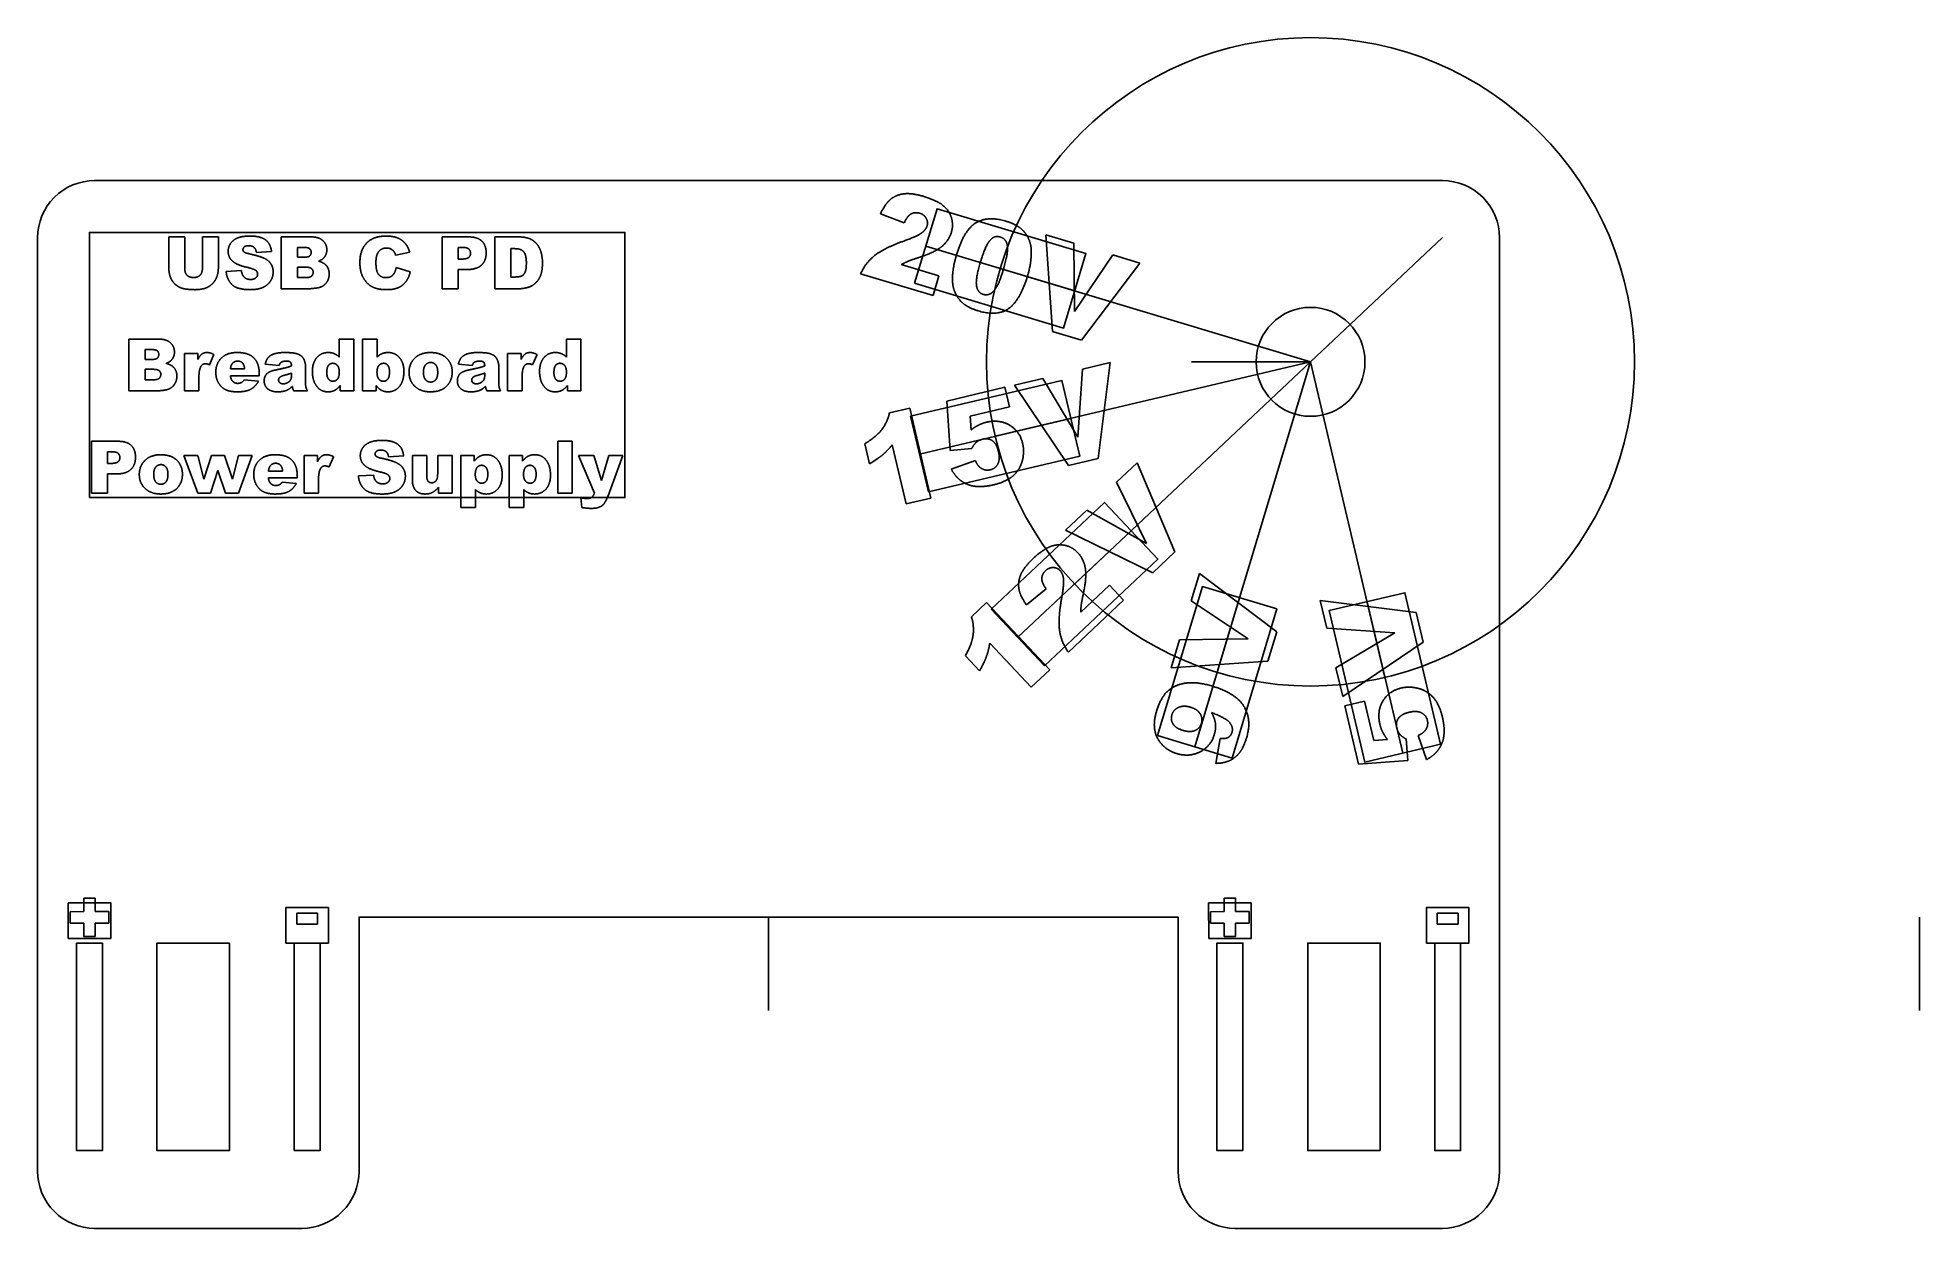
# Model space of a CAD drawing. Header units: millimetres. Extents: x -28.2 to 44.4, y -39.2 to 6.7.
import ezdxf

# ---------------------------------------------------------------- set-up
doc = ezdxf.new("R2010")
doc.units = ezdxf.units.MM
doc.layers.get('0').update_dxf_attribs({"linetype": 'CONTINUOUS'})

msp = doc.modelspace()

# ---------------------------------------------------------------- linework, layer by layer
for p, q in [((5.233, -0.434), (4.323, -0.078)), ((-23.144, -2.164), (-23.144, -0.973)), ((-23.144, -0.973), (-22.527, -0.973)), ((-22.527, -0.973), (-22.527, -2.193)), ((-21.843, -0.973), (-21.227, -0.973)), ((-21.843, -2.193), (-21.843, -0.973)), ((-21.227, -0.973), (-21.227, -2.164)), ((-18.798, -0.973), (-17.642, -0.973)), ((-18.798, -2.973), (-18.798, -0.973)), ((-17.902, -1.378), (-18.175, -1.378)), ((-18.175, -1.378), (-18.175, -1.757)), ((-12.592, -0.973), (-11.565, -0.973)), ((-12.592, -2.973), (-12.592, -0.973)), ((-11.796, -1.379), (-11.972, -1.379)), ((-11.972, -1.379), (-11.972, -1.826)), ((-10.564, -0.973), (-9.646, -0.973)), ((-10.564, -2.973), (-10.564, -0.973)), ((-9.946, -1.426), (-9.946, -2.519)), ((-9.792, -1.426), (-9.946, -1.426)), ((6.067, -1.326), (11.813, -3.054)), ((10.695, -0.89), (11.778, -1.216)), ((10.953, -4.623), (10.695, -0.89)), ((11.778, -1.216), (11.807, -3.855)), ((20.91, -5.79), (26, -1)), ((-19.176, -1.535), (-19.759, -1.569)), ((-18.175, -1.757), (-17.906, -1.757)), ((-17.861, -2.138), (-18.175, -2.138)), ((-18.175, -2.138), (-18.175, -2.543)), ((-13.841, -1.561), (-14.386, -1.682)), ((-14.363, -2.154), (-13.822, -2.318)), ((-11.972, -1.826), (-11.82, -1.826)), ((5.119, -2.04), (6.573, -2.478)), ((11.807, -3.855), (13.277, -1.667)), ((14.328, -1.983), (12.076, -4.96)), ((13.277, -1.667), (14.328, -1.983)), ((-20.925, -2.311), (-20.337, -2.274)), ((-18.175, -2.543), (-17.86, -2.543)), ((-11.633, -2.231), (-11.972, -2.231)), ((-11.972, -2.231), (-11.972, -2.973)), ((-9.946, -2.519), (-9.794, -2.519)), ((6.345, -3.237), (3.551, -2.397)), ((6.573, -2.478), (6.345, -3.237)), ((8.94, -2.19), (20.91, -5.79)), ((-17.732, -2.973), (-18.798, -2.973)), ((-11.972, -2.973), (-12.592, -2.973)), ((-9.646, -2.973), (-10.564, -2.973)), ((-24.677, -4.913), (-23.52, -4.913)), ((-24.677, -6.913), (-24.677, -4.913)), ((-16.565, -5.606), (-16.565, -4.913)), ((-16.565, -4.913), (-16.004, -4.913)), ((-16.004, -4.913), (-16.004, -6.913)), ((-15.663, -4.913), (-15.103, -4.913)), ((-15.663, -6.913), (-15.663, -4.913)), ((-15.103, -4.913), (-15.103, -5.606)), ((-7.801, -5.606), (-7.801, -4.913)), ((-7.801, -4.913), (-7.24, -4.913)), ((-7.24, -4.913), (-7.24, -6.913)), ((12.076, -4.96), (10.953, -4.623)), ((-23.781, -5.318), (-24.054, -5.318)), ((-24.054, -5.318), (-24.054, -5.697)), ((-24.054, -5.697), (-23.785, -5.697)), ((-22.537, -5.464), (-22.017, -5.464)), ((-22.537, -6.913), (-22.537, -5.464)), ((-22.017, -5.464), (-22.017, -5.701)), ((-21.396, -5.508), (-21.568, -5.903)), ((-10.07, -5.464), (-9.55, -5.464)), ((-10.07, -6.913), (-10.07, -5.464)), ((-9.55, -5.464), (-9.55, -5.701)), ((-8.929, -5.508), (-9.101, -5.903)), ((8.743, -8.657), (20.91, -5.79)), ((11.807, -14.357), (20.91, -5.79)), ((16.323, -5.79), (20.91, -5.79)), ((17.31, -17.76), (20.91, -5.79)), ((20.91, -5.79), (20.77, -5.823)), ((23.777, -17.957), (20.91, -5.79)), ((-23.74, -6.078), (-24.054, -6.078)), ((-24.054, -6.078), (-24.054, -6.483)), ((-24.054, -6.483), (-23.738, -6.483)), ((-21.979, -6.427), (-21.979, -6.913)), ((-19.648, -6.326), (-20.762, -6.326)), ((-20.76, -6.06), (-20.213, -6.06)), ((-20.227, -6.487), (-19.68, -6.538)), ((-19.648, -6.263), (-19.648, -6.326)), ((-18.887, -5.933), (-19.418, -5.877)), ((-18.406, -6.314), (-18.406, -6.225)), ((-17.863, -5.965), (-17.863, -6.605)), ((-11.433, -5.933), (-11.964, -5.877)), ((-10.951, -6.314), (-10.951, -6.225)), ((-10.408, -5.965), (-10.408, -6.605)), ((-9.512, -6.427), (-9.512, -6.913)), ((9.483, -6.685), (10.583, -6.426)), ((10.583, -6.426), (11.928, -8.697)), ((11.928, -8.697), (12.107, -6.067)), ((12.107, -6.067), (13.175, -5.815)), ((13.175, -5.815), (12.713, -9.52)), ((-23.61, -6.913), (-24.677, -6.913)), ((-21.979, -6.913), (-22.537, -6.913)), ((-17.793, -6.913), (-18.314, -6.913)), ((-16.524, -6.913), (-16.524, -6.699)), ((-16.004, -6.913), (-16.524, -6.913)), ((-15.144, -6.913), (-15.663, -6.913)), ((-15.144, -6.699), (-15.144, -6.913)), ((-10.339, -6.913), (-10.86, -6.913)), ((-9.512, -6.913), (-10.07, -6.913)), ((-7.76, -6.913), (-7.76, -6.699)), ((-7.24, -6.913), (-7.76, -6.913)), ((6.873, -7.3), (9.12, -6.77)), ((9.12, -6.77), (9.298, -7.526)), ((11.572, -9.789), (9.483, -6.685)), ((4.664, -7.759), (5.447, -7.575)), ((5.447, -7.575), (6.263, -11.04)), ((5.823, -9.345), (11.663, -7.969)), ((7.005, -9.202), (6.873, -7.3)), ((9.298, -7.526), (7.776, -7.884)), ((7.776, -7.884), (7.815, -8.415)), ((-26.121, -8.853), (-25.094, -8.853)), ((-26.121, -10.853), (-26.121, -8.853)), ((-25.324, -9.259), (-25.5, -9.259)), ((-25.5, -9.259), (-25.5, -9.705)), ((-22.559, -9.404), (-22.022, -9.404)), ((-22.022, -10.853), (-22.559, -9.404)), ((-22.022, -9.404), (-21.79, -10.316)), ((-21.79, -10.316), (-21.496, -9.404)), ((-21.496, -9.404), (-20.994, -9.404)), ((-20.994, -9.404), (-20.688, -10.318)), ((-20.688, -10.318), (-20.454, -9.404)), ((-20.454, -9.404), (-19.921, -9.404)), ((-19.921, -9.404), (-20.454, -10.853)), ((-17.922, -9.404), (-17.402, -9.404)), ((-17.922, -10.853), (-17.922, -9.404)), ((-17.402, -9.404), (-17.402, -9.641)), ((-14.077, -9.415), (-14.66, -9.449)), ((-13.743, -10.326), (-13.743, -9.404)), ((-13.743, -9.404), (-13.185, -9.404)), ((-13.185, -9.404), (-13.185, -10.201)), ((-12.766, -10.101), (-12.766, -9.404)), ((-12.766, -9.404), (-12.211, -9.404)), ((-12.211, -9.404), (-12.211, -10.853)), ((-11.871, -11.404), (-11.871, -9.404)), ((-11.871, -9.404), (-11.352, -9.404)), ((-11.352, -9.404), (-11.352, -9.618)), ((-10.008, -11.404), (-10.008, -9.404)), ((-10.008, -9.404), (-9.488, -9.404)), ((-9.488, -9.404), (-9.488, -9.618)), ((-8.128, -8.853), (-7.571, -8.853)), ((-8.128, -10.853), (-8.128, -8.853)), ((-7.571, -8.853), (-7.571, -10.853)), ((-7.328, -9.404), (-6.743, -9.404)), ((-6.72, -10.853), (-7.328, -9.404)), ((-6.743, -9.404), (-6.444, -10.368)), ((-6.444, -10.368), (-6.166, -9.404)), ((-5.619, -9.404), (-6.194, -10.952)), ((-6.166, -9.404), (-5.619, -9.404)), ((3.893, -9.724), (3.71, -8.948)), ((5.306, -11.265), (4.771, -8.995)), ((7.839, -9.128), (7.005, -9.202)), ((-25.5, -9.705), (-25.349, -9.705)), ((-25.162, -10.111), (-25.5, -10.111)), ((-25.5, -10.111), (-25.5, -10.853)), ((-21.242, -9.981), (-21.525, -10.853)), ((-20.948, -10.853), (-21.242, -9.981)), ((-19.294, -10), (-18.747, -10)), ((-16.781, -9.448), (-16.953, -9.843)), ((-15.826, -10.191), (-15.238, -10.154)), ((7.045, -9.923), (7.978, -9.593)), ((12.713, -9.52), (11.572, -9.789)), ((13.425, -10.431), (14.224, -9.679)), ((14.224, -9.679), (15.676, -13.118)), ((-25.5, -10.853), (-26.121, -10.853)), ((-21.525, -10.853), (-22.022, -10.853)), ((-20.454, -10.853), (-20.948, -10.853)), ((-18.182, -10.266), (-19.296, -10.266)), ((-18.761, -10.427), (-18.214, -10.478)), ((-18.182, -10.203), (-18.182, -10.266)), ((-17.364, -10.853), (-17.922, -10.853)), ((-17.364, -10.367), (-17.364, -10.853)), ((-12.73, -10.853), (-12.73, -10.618)), ((-12.211, -10.853), (-12.73, -10.853)), ((-11.311, -10.712), (-11.311, -11.404)), ((-9.447, -10.712), (-9.447, -11.404)), ((-7.571, -10.853), (-8.128, -10.853)), ((14.584, -12.798), (13.425, -10.431)), ((-11.311, -11.404), (-11.871, -11.404)), ((-9.447, -11.404), (-10.008, -11.404)), ((-7.206, -11.408), (-7.249, -11.021)), ((6.263, -11.04), (5.306, -11.265)), ((11.461, -12.279), (12.285, -11.504)), ((12.285, -11.504), (14.584, -12.798)), ((9.622, -16.412), (13.992, -12.301)), ((14.823, -13.922), (11.461, -12.279)), ((15.676, -13.118), (14.823, -13.922)), ((12.044, -15.448), (13.15, -14.407)), ((13.15, -14.407), (13.693, -14.985)), ((16.311, -15.004), (16.628, -13.953)), ((16.628, -13.953), (19.605, -16.205)), ((7.825, -15.619), (8.411, -15.067)), ((8.411, -15.067), (10.85, -17.66)), ((10.71, -14.546), (9.947, -15.156)), ((13.693, -14.985), (11.568, -16.984)), ((18.499, -16.474), (16.311, -15.004)), ((16.446, -20.633), (18.174, -14.887)), ((21.533, -16.064), (21.282, -14.996)), ((21.282, -14.996), (24.986, -15.458)), ((24.465, -20.877), (23.089, -15.037)), ((24.986, -15.458), (25.255, -16.599)), ((10.134, -18.334), (8.536, -16.635)), ((15.535, -17.586), (15.861, -16.503)), ((15.861, -16.503), (18.499, -16.474)), ((19.605, -16.205), (19.267, -17.328)), ((24.163, -16.243), (21.533, -16.064)), ((21.892, -17.588), (24.163, -16.243)), ((25.255, -16.599), (22.152, -18.688)), ((8.14, -17.706), (7.593, -17.125)), ((19.267, -17.328), (15.535, -17.586)), ((10.85, -17.66), (10.134, -18.334)), ((22.152, -18.688), (21.892, -17.588)), ((22.237, -19.051), (22.992, -18.873)), ((22.992, -18.873), (23.351, -20.395)), ((22.767, -21.298), (22.237, -19.051)), ((17.261, -21.271), (17.423, -20.31)), ((25.39, -21.126), (25.06, -20.193)), ((23.351, -20.395), (23.881, -20.356)), ((24.595, -20.332), (24.669, -21.166)), ((24.669, -21.166), (22.767, -21.298)), ((-26.424, -26.464), (-25.983, -26.463)), ((-26.423, -26.989), (-26.424, -26.464)), ((-25.983, -26.463), (-25.982, -26.988)), ((17.576, -26.464), (18.017, -26.463)), ((17.577, -26.989), (17.576, -26.464)), ((18.017, -26.463), (18.018, -26.988)), ((-26.945, -26.99), (-26.423, -26.989)), ((-26.944, -27.431), (-26.945, -26.99)), ((-26.421, -27.43), (-26.944, -27.431)), ((-26.42, -27.952), (-26.421, -27.43)), ((-25.982, -26.988), (-25.457, -26.986)), ((-25.456, -27.427), (-25.981, -27.428)), ((-25.981, -27.428), (-25.979, -27.951)), ((-25.457, -26.986), (-25.456, -27.427)), ((-18.205, -27.045), (-17.397, -27.044)), ((-18.204, -27.475), (-18.205, -27.045)), ((-17.396, -27.473), (-18.204, -27.475)), ((-17.397, -27.044), (-17.396, -27.473)), ((0, -27.2), (0, -30.806)), ((17.055, -26.99), (17.577, -26.989)), ((17.056, -27.431), (17.055, -26.99)), ((17.579, -27.43), (17.056, -27.431)), ((17.58, -27.952), (17.579, -27.43)), ((18.018, -26.988), (18.543, -26.986)), ((18.544, -27.427), (18.019, -27.428)), ((18.019, -27.428), (18.021, -27.951)), ((18.543, -26.986), (18.544, -27.427)), ((25.795, -27.045), (26.603, -27.044)), ((25.796, -27.475), (25.795, -27.045)), ((26.604, -27.473), (25.796, -27.475)), ((26.603, -27.044), (26.604, -27.473)), ((44.4, -27.2), (44.4, -30.806)), ((-25.979, -27.951), (-26.42, -27.952)), ((18.021, -27.951), (17.58, -27.952))]:
    msp.add_line(p, q)
msp.add_lwpolyline([(28.2, -1, 0.414214), (26, 1.2), (-26, 1.2, 0.414214), (-28.2, -1), (-28.2, -37, 0.414214), (-26, -39.2), (-18, -39.2, 0.414214), (-15.8, -37), (-15.8, -27.2), (15.8, -27.2), (15.8, -37, 0.414214), (18, -39.2), (26, -39.2, 0.414214), (28.2, -37)], format="xyb", close=True)
for points in [[(5.635, -2.762), (11.381, -4.49), (12.245, -1.617), (6.499, 0.111)], [(-26.2, -11.026), (-5.54, -11.026), (-5.54, -0.8), (-26.2, -0.8)], [(6.167, -10.805), (12.007, -9.429), (11.319, -6.509), (5.479, -7.885)], [(10.65, -17.505), (15.02, -13.393), (12.964, -11.208), (8.594, -15.32)], [(17.882, -21.065), (19.61, -15.319), (16.737, -14.455), (15.009, -20.201)], [(25.925, -20.533), (24.549, -14.693), (21.629, -15.381), (23.005, -21.221)], [(-27.018, -28.023), (-25.379, -28.019), (-25.382, -26.646), (-27.021, -26.651)], [(-18.619, -28.203), (-16.979, -28.201), (-16.981, -26.83), (-18.621, -26.832)], [(16.982, -28.023), (18.621, -28.019), (18.618, -26.646), (16.979, -26.651)], [(25.381, -28.203), (27.021, -28.201), (27.019, -26.83), (25.379, -26.832)], [(-25.7, -28.2), (-26.7, -28.2), (-26.7, -36.2), (-25.7, -36.2)], [(-20.8, -28.2), (-20.8, -36.2), (-23.6, -36.2), (-23.6, -28.2)], [(-18.3, -36.2), (-18.3, -28.2), (-17.3, -28.2), (-17.3, -36.2)], [(18.3, -36.2), (18.3, -28.2), (17.3, -28.2), (17.3, -36.2)], [(23.6, -36.2), (20.8, -36.2), (20.8, -28.2), (23.6, -28.2)], [(25.7, -28.2), (26.7, -28.2), (26.7, -36.2), (25.7, -36.2)]]:
    msp.add_lwpolyline(points, close=True)
for radius in [12.5, 2.1, 2.1]:
    msp.add_circle((20.91, -5.79), radius)
msp.add_arc((26, -1), 2.2, -0.00002, 90.00004)
for points in [[(4.323, -0.078), (4.496, 0.298), (4.709, 0.475)], [(4.709, 0.475), (4.922, 0.652), (5.223, 0.689)], [(5.223, 0.689), (5.525, 0.727), (5.996, 0.585)], [(5.996, 0.585), (6.488, 0.437), (6.727, 0.243)], [(6.727, 0.243), (6.967, 0.049), (7.053, -0.23)], [(5.504, -0.084), (5.357, -0.162), (5.233, -0.434)], [(5.829, -0.06), (5.651, -0.007), (5.504, -0.084)], [(6.081, -0.254), (6.001, -0.112), (5.829, -0.06)], [(5.911, -0.815), (6.073, -0.692), (6.116, -0.55)], [(6.116, -0.55), (6.162, -0.397), (6.081, -0.254)], [(7.053, -0.23), (7.14, -0.509), (7.054, -0.797)], [(7.251, -1.667), (7.538, -0.711), (7.997, -0.433)], [(7.997, -0.433), (8.456, -0.155), (9.16, -0.366)], [(9.16, -0.366), (9.499, -0.468), (9.691, -0.617)], [(9.691, -0.617), (9.883, -0.766), (9.98, -0.941)], [(-20.85, -1.524), (-20.85, -1.37), (-20.761, -1.233)], [(-20.761, -1.233), (-20.672, -1.096), (-20.492, -1.017)], [(-20.492, -1.017), (-20.313, -0.939), (-20, -0.939)], [(-20.224, -1.357), (-20.279, -1.403), (-20.279, -1.468)], [(-20.062, -1.311), (-20.17, -1.311), (-20.224, -1.357)], [(-19.856, -1.373), (-19.931, -1.311), (-20.062, -1.311)], [(-20, -0.939), (-19.617, -0.939), (-19.416, -1.081)], [(-19.759, -1.569), (-19.782, -1.434), (-19.856, -1.373)], [(-19.416, -1.081), (-19.215, -1.224), (-19.176, -1.535)], [(-17.705, -1.427), (-17.762, -1.378), (-17.902, -1.378)], [(-17.648, -1.564), (-17.648, -1.476), (-17.705, -1.427)], [(-17.642, -0.973), (-17.352, -0.973), (-17.198, -1.116)], [(-17.198, -1.116), (-17.043, -1.259), (-17.043, -1.471)], [(-15.767, -1.968), (-15.767, -1.472), (-15.503, -1.205)], [(-15.503, -1.205), (-15.239, -0.939), (-14.756, -0.939)], [(-14.741, -1.401), (-14.951, -1.401), (-15.063, -1.57)], [(-14.756, -0.939), (-14.378, -0.939), (-14.162, -1.092)], [(-14.573, -1.439), (-14.648, -1.401), (-14.741, -1.401)], [(-14.446, -1.549), (-14.498, -1.478), (-14.573, -1.439)], [(-14.162, -1.092), (-13.946, -1.244), (-13.841, -1.561)], [(-11.56, -1.445), (-11.622, -1.379), (-11.796, -1.379)], [(-11.565, -0.973), (-11.23, -0.973), (-11.062, -1.132)], [(-11.497, -1.605), (-11.497, -1.51), (-11.56, -1.445)], [(-11.062, -1.132), (-10.895, -1.292), (-10.895, -1.587)], [(-9.448, -1.543), (-9.552, -1.426), (-9.792, -1.426)], [(-9.646, -0.973), (-9.374, -0.973), (-9.207, -1.047)], [(-9.207, -1.047), (-9.04, -1.12), (-8.931, -1.258)], [(-8.931, -1.258), (-8.822, -1.396), (-8.773, -1.579)], [(4.077, -1.706), (4.43, -1.414), (5.249, -1.12)], [(5.249, -1.12), (5.75, -0.939), (5.911, -0.815)], [(6.698, -1.329), (6.435, -1.554), (5.861, -1.745)], [(7.054, -0.797), (6.961, -1.104), (6.698, -1.329)], [(8.538, -1.11), (8.364, -1.314), (8.174, -1.947)], [(8.942, -0.976), (8.711, -0.907), (8.538, -1.11)], [(9.212, -1.308), (9.168, -1.044), (8.942, -0.976)], [(9.056, -2.24), (9.256, -1.572), (9.212, -1.308)], [(9.98, -0.941), (10.077, -1.116), (10.111, -1.287)], [(10.111, -1.287), (10.146, -1.458), (10.135, -1.669)], [(-23.086, -2.503), (-23.144, -2.312), (-23.144, -2.164)], [(-21.227, -2.164), (-21.227, -2.342), (-21.282, -2.499)], [(-20.676, -1.91), (-20.85, -1.759), (-20.85, -1.524)], [(-20.096, -2.153), (-20.502, -2.062), (-20.676, -1.91)], [(-20.279, -1.468), (-20.279, -1.516), (-20.234, -1.554)], [(-20.234, -1.554), (-20.19, -1.594), (-20.026, -1.628)], [(-19.779, -2.269), (-19.848, -2.208), (-20.096, -2.153)], [(-20.026, -1.628), (-19.621, -1.715), (-19.446, -1.804)], [(-19.446, -1.804), (-19.27, -1.894), (-19.191, -2.026)], [(-19.191, -2.026), (-19.111, -2.158), (-19.111, -2.322)], [(-17.906, -1.757), (-17.762, -1.757), (-17.705, -1.708)], [(-17.634, -2.192), (-17.699, -2.138), (-17.861, -2.138)], [(-17.705, -1.708), (-17.648, -1.658), (-17.648, -1.564)], [(-17.153, -1.775), (-17.227, -1.86), (-17.369, -1.909)], [(-17.369, -1.909), (-17.153, -1.961), (-17.052, -2.087)], [(-17.043, -1.471), (-17.043, -1.648), (-17.153, -1.775)], [(-17.052, -2.087), (-16.95, -2.213), (-16.95, -2.404)], [(-15.617, -2.579), (-15.767, -2.34), (-15.767, -1.968)], [(-15.063, -1.57), (-15.148, -1.696), (-15.148, -1.964)], [(-15.148, -1.964), (-15.148, -2.296), (-15.047, -2.42)], [(-14.495, -2.444), (-14.404, -2.344), (-14.363, -2.154)], [(-14.386, -1.682), (-14.415, -1.591), (-14.446, -1.549)], [(-11.82, -1.826), (-11.642, -1.826), (-11.569, -1.763)], [(-11.077, -2.06), (-11.26, -2.231), (-11.633, -2.231)], [(-11.569, -1.763), (-11.497, -1.701), (-11.497, -1.605)], [(-10.895, -1.587), (-10.895, -1.89), (-11.077, -2.06)], [(-9.344, -1.978), (-9.344, -1.66), (-9.448, -1.543)], [(-9.391, -2.326), (-9.344, -2.218), (-9.344, -1.978)], [(-8.723, -1.966), (-8.723, -2.287), (-8.796, -2.463)], [(-8.773, -1.579), (-8.723, -1.761), (-8.723, -1.966)], [(3.551, -2.397), (3.723, -1.997), (4.077, -1.706)], [(5.403, -1.904), (5.285, -1.953), (5.119, -2.04)], [(5.861, -1.745), (5.521, -1.855), (5.403, -1.904)], [(7.105, -2.397), (7.134, -2.056), (7.251, -1.667)], [(8.174, -1.947), (7.981, -2.587), (8.024, -2.856)], [(10.135, -1.669), (10.116, -2.072), (9.993, -2.479)], [(-22.955, -2.733), (-23.051, -2.621), (-23.086, -2.503)], [(-22.743, -2.905), (-22.858, -2.845), (-22.955, -2.733)], [(-22.527, -2.193), (-22.527, -2.356), (-22.436, -2.448)], [(-22.436, -2.448), (-22.346, -2.54), (-22.185, -2.54)], [(-22.185, -2.54), (-22.025, -2.54), (-21.934, -2.45)], [(-21.934, -2.45), (-21.843, -2.359), (-21.843, -2.193)], [(-21.455, -2.775), (-21.573, -2.892), (-21.703, -2.94)], [(-21.282, -2.499), (-21.337, -2.657), (-21.455, -2.775)], [(-20.703, -2.811), (-20.899, -2.614), (-20.925, -2.311)], [(-19.996, -3.007), (-20.507, -3.007), (-20.703, -2.811)], [(-20.337, -2.274), (-20.318, -2.418), (-20.26, -2.493)], [(-20.26, -2.493), (-20.164, -2.614), (-19.987, -2.614)], [(-19.987, -2.614), (-19.854, -2.614), (-19.783, -2.552)], [(-19.783, -2.552), (-19.711, -2.49), (-19.711, -2.408)], [(-19.711, -2.408), (-19.711, -2.33), (-19.779, -2.269)], [(-19.217, -2.677), (-19.324, -2.839), (-19.515, -2.923)], [(-19.111, -2.322), (-19.111, -2.514), (-19.217, -2.677)], [(-17.86, -2.543), (-17.7, -2.543), (-17.635, -2.487)], [(-17.635, -2.487), (-17.569, -2.43), (-17.569, -2.334)], [(-17.569, -2.334), (-17.569, -2.246), (-17.634, -2.192)], [(-17.22, -2.88), (-17.298, -2.925), (-17.455, -2.946)], [(-17.022, -2.684), (-17.095, -2.808), (-17.22, -2.88)], [(-16.95, -2.404), (-16.95, -2.559), (-17.022, -2.684)], [(-15.26, -2.912), (-15.467, -2.817), (-15.617, -2.579)], [(-15.047, -2.42), (-14.946, -2.543), (-14.763, -2.543)], [(-14.763, -2.543), (-14.586, -2.543), (-14.495, -2.444)], [(-13.994, -2.699), (-14.111, -2.851), (-14.285, -2.929)], [(-13.822, -2.318), (-13.876, -2.546), (-13.994, -2.699)], [(-9.794, -2.519), (-9.601, -2.519), (-9.519, -2.476)], [(-9.519, -2.476), (-9.437, -2.433), (-9.391, -2.326)], [(-8.999, -2.759), (-9.129, -2.879), (-9.277, -2.918)], [(-8.796, -2.463), (-8.869, -2.64), (-8.999, -2.759)], [(7.141, -2.96), (7.076, -2.739), (7.105, -2.397)], [(8.024, -2.856), (8.067, -3.124), (8.282, -3.189)], [(8.557, -3.163), (8.691, -3.095), (8.805, -2.895)], [(8.805, -2.895), (8.919, -2.695), (9.056, -2.24)], [(9.993, -2.479), (9.719, -3.391), (9.283, -3.722)], [(-22.454, -2.987), (-22.627, -2.966), (-22.743, -2.905)], [(-22.135, -3.007), (-22.281, -3.007), (-22.454, -2.987)], [(-21.703, -2.94), (-21.883, -3.007), (-22.135, -3.007)], [(-19.515, -2.923), (-19.706, -3.007), (-19.996, -3.007)], [(-17.455, -2.946), (-17.663, -2.973), (-17.732, -2.973)], [(-14.728, -3.007), (-15.054, -3.007), (-15.26, -2.912)], [(-14.285, -2.929), (-14.459, -3.007), (-14.728, -3.007)], [(-9.277, -2.918), (-9.481, -2.973), (-9.646, -2.973)], [(7.45, -3.484), (7.23, -3.271), (7.141, -2.96)], [(8.093, -3.825), (7.67, -3.698), (7.45, -3.484)], [(8.282, -3.189), (8.423, -3.231), (8.557, -3.163)], [(9.283, -3.722), (8.847, -4.052), (8.093, -3.825)], [(-23.52, -4.913), (-23.231, -4.913), (-23.076, -5.056)], [(-23.076, -5.056), (-22.921, -5.199), (-22.921, -5.411)], [(-23.785, -5.697), (-23.64, -5.697), (-23.584, -5.647)], [(-23.584, -5.367), (-23.64, -5.318), (-23.781, -5.318)], [(-23.527, -5.504), (-23.527, -5.416), (-23.584, -5.367)], [(-23.584, -5.647), (-23.527, -5.598), (-23.527, -5.504)], [(-23.032, -5.715), (-23.105, -5.8), (-23.247, -5.849)], [(-22.921, -5.411), (-22.921, -5.588), (-23.032, -5.715)], [(-22.017, -5.701), (-21.942, -5.547), (-21.862, -5.489)], [(-21.862, -5.489), (-21.782, -5.431), (-21.665, -5.431)], [(-21.665, -5.431), (-21.542, -5.431), (-21.396, -5.508)], [(-21.326, -6.191), (-21.326, -5.851), (-21.109, -5.641)], [(-21.109, -5.641), (-20.891, -5.431), (-20.508, -5.431)], [(-20.485, -5.76), (-20.617, -5.76), (-20.696, -5.865)], [(-20.508, -5.431), (-20.197, -5.431), (-20.017, -5.525)], [(-20.3, -5.83), (-20.37, -5.76), (-20.485, -5.76)], [(-20.017, -5.525), (-19.837, -5.62), (-19.743, -5.798)], [(-19.743, -5.798), (-19.648, -5.977), (-19.648, -6.263)], [(-19.418, -5.877), (-19.388, -5.738), (-19.331, -5.658)], [(-19.331, -5.658), (-19.275, -5.579), (-19.168, -5.52)], [(-19.168, -5.52), (-19.092, -5.478), (-18.958, -5.454)], [(-18.958, -5.454), (-18.824, -5.431), (-18.669, -5.431)], [(-18.801, -5.805), (-18.854, -5.839), (-18.887, -5.933)], [(-18.597, -5.761), (-18.733, -5.761), (-18.801, -5.805)], [(-18.669, -5.431), (-18.419, -5.431), (-18.268, -5.459)], [(-18.448, -5.802), (-18.49, -5.761), (-18.597, -5.761)], [(-18.406, -5.946), (-18.406, -5.843), (-18.448, -5.802)], [(-18.268, -5.459), (-18.116, -5.487), (-18.015, -5.576)], [(-18.015, -5.576), (-17.944, -5.637), (-17.904, -5.75)], [(-17.904, -5.75), (-17.863, -5.862), (-17.863, -5.965)], [(-17.599, -6.173), (-17.599, -5.813), (-17.427, -5.622)], [(-17.427, -5.622), (-17.254, -5.431), (-16.988, -5.431)], [(-16.988, -5.431), (-16.858, -5.431), (-16.753, -5.475)], [(-16.753, -5.475), (-16.647, -5.519), (-16.565, -5.606)], [(-15.103, -5.606), (-15.019, -5.519), (-14.914, -5.475)], [(-14.914, -5.475), (-14.808, -5.431), (-14.68, -5.431)], [(-14.68, -5.431), (-14.415, -5.431), (-14.242, -5.622)], [(-14.242, -5.622), (-14.069, -5.812), (-14.069, -6.168)], [(-13.871, -6.193), (-13.871, -5.861), (-13.647, -5.646)], [(-13.647, -5.646), (-13.423, -5.431), (-13.043, -5.431)], [(-13.043, -5.431), (-12.607, -5.431), (-12.385, -5.684)], [(-12.385, -5.684), (-12.206, -5.887), (-12.206, -6.184)], [(-11.964, -5.877), (-11.934, -5.738), (-11.877, -5.658)], [(-11.877, -5.658), (-11.82, -5.579), (-11.714, -5.52)], [(-11.714, -5.52), (-11.637, -5.478), (-11.504, -5.454)], [(-11.504, -5.454), (-11.37, -5.431), (-11.215, -5.431)], [(-11.347, -5.805), (-11.4, -5.839), (-11.433, -5.933)], [(-11.142, -5.761), (-11.279, -5.761), (-11.347, -5.805)], [(-11.215, -5.431), (-10.965, -5.431), (-10.813, -5.459)], [(-10.994, -5.802), (-11.036, -5.761), (-11.142, -5.761)], [(-10.951, -5.946), (-10.951, -5.843), (-10.994, -5.802)], [(-10.813, -5.459), (-10.662, -5.487), (-10.561, -5.576)], [(-10.561, -5.576), (-10.49, -5.637), (-10.449, -5.75)], [(-10.449, -5.75), (-10.408, -5.862), (-10.408, -5.965)], [(-9.55, -5.701), (-9.475, -5.547), (-9.395, -5.489)], [(-9.395, -5.489), (-9.316, -5.431), (-9.198, -5.431)], [(-9.198, -5.431), (-9.075, -5.431), (-8.929, -5.508)], [(-8.835, -6.173), (-8.835, -5.813), (-8.663, -5.622)], [(-8.663, -5.622), (-8.49, -5.431), (-8.224, -5.431)], [(-8.224, -5.431), (-8.095, -5.431), (-7.989, -5.475)], [(-7.989, -5.475), (-7.883, -5.519), (-7.801, -5.606)], [(-23.513, -6.132), (-23.577, -6.078), (-23.74, -6.078)], [(-23.738, -6.483), (-23.579, -6.483), (-23.513, -6.426)], [(-23.448, -6.274), (-23.448, -6.186), (-23.513, -6.132)], [(-23.513, -6.426), (-23.448, -6.37), (-23.448, -6.274)], [(-23.247, -5.849), (-23.032, -5.901), (-22.93, -6.027)], [(-22.93, -6.027), (-22.828, -6.153), (-22.828, -6.344)], [(-22.828, -6.344), (-22.828, -6.499), (-22.901, -6.624)], [(-21.893, -5.952), (-21.979, -6.079), (-21.979, -6.427)], [(-21.723, -5.862), (-21.833, -5.862), (-21.893, -5.952)], [(-21.568, -5.903), (-21.666, -5.862), (-21.723, -5.862)], [(-21.218, -6.607), (-21.326, -6.43), (-21.326, -6.191)], [(-20.762, -6.326), (-20.747, -6.46), (-20.689, -6.525)], [(-20.696, -5.865), (-20.747, -5.931), (-20.76, -6.06)], [(-20.689, -6.525), (-20.609, -6.62), (-20.479, -6.62)], [(-20.324, -6.579), (-20.279, -6.553), (-20.227, -6.487)], [(-20.213, -6.06), (-20.23, -5.899), (-20.3, -5.83)], [(-19.461, -6.529), (-19.461, -6.364), (-19.365, -6.258)], [(-19.327, -6.826), (-19.461, -6.705), (-19.461, -6.529)], [(-19.365, -6.258), (-19.268, -6.152), (-19.007, -6.1)], [(-19.007, -6.1), (-18.695, -6.037), (-18.602, -6.012)], [(-18.858, -6.386), (-18.905, -6.431), (-18.905, -6.489)], [(-18.905, -6.489), (-18.905, -6.554), (-18.859, -6.596)], [(-18.644, -6.298), (-18.813, -6.343), (-18.858, -6.386)], [(-18.406, -6.225), (-18.52, -6.266), (-18.644, -6.298)], [(-18.602, -6.012), (-18.509, -5.987), (-18.406, -5.946)], [(-18.552, -6.592), (-18.472, -6.547), (-18.439, -6.482)], [(-18.439, -6.482), (-18.406, -6.418), (-18.406, -6.314)], [(-17.443, -6.72), (-17.599, -6.495), (-17.599, -6.173)], [(-16.979, -5.926), (-17.044, -6.007), (-17.044, -6.197)], [(-17.044, -6.197), (-17.044, -6.374), (-16.976, -6.456)], [(-16.816, -5.846), (-16.913, -5.846), (-16.979, -5.926)], [(-16.976, -6.456), (-16.909, -6.539), (-16.809, -6.539)], [(-16.633, -5.93), (-16.706, -5.846), (-16.816, -5.846)], [(-16.809, -6.539), (-16.703, -6.539), (-16.632, -6.456)], [(-16.561, -6.184), (-16.561, -6.014), (-16.633, -5.93)], [(-16.632, -6.456), (-16.561, -6.373), (-16.561, -6.184)], [(-15.035, -5.93), (-15.107, -6.014), (-15.107, -6.184)], [(-15.107, -6.184), (-15.107, -6.371), (-15.037, -6.455)], [(-15.037, -6.455), (-14.966, -6.539), (-14.858, -6.539)], [(-14.85, -5.846), (-14.964, -5.846), (-15.035, -5.93)], [(-14.858, -6.539), (-14.759, -6.539), (-14.691, -6.456)], [(-14.69, -5.926), (-14.756, -5.846), (-14.85, -5.846)], [(-14.691, -6.456), (-14.624, -6.374), (-14.624, -6.179)], [(-14.624, -6.179), (-14.624, -6.007), (-14.69, -5.926)], [(-14.069, -6.168), (-14.069, -6.405), (-14.148, -6.586)], [(-13.606, -6.768), (-13.871, -6.549), (-13.871, -6.193)], [(-13.235, -5.907), (-13.314, -6), (-13.314, -6.191)], [(-13.314, -6.191), (-13.314, -6.385), (-13.236, -6.478)], [(-13.236, -6.478), (-13.157, -6.57), (-13.039, -6.57)], [(-13.034, -5.813), (-13.156, -5.813), (-13.235, -5.907)], [(-13.039, -6.57), (-12.919, -6.57), (-12.841, -6.479)], [(-12.842, -5.905), (-12.92, -5.813), (-13.034, -5.813)], [(-12.764, -6.186), (-12.764, -5.997), (-12.842, -5.905)], [(-12.841, -6.479), (-12.764, -6.388), (-12.764, -6.186)], [(-12.206, -6.184), (-12.206, -6.519), (-12.428, -6.732)], [(-12.007, -6.529), (-12.007, -6.364), (-11.91, -6.258)], [(-11.873, -6.826), (-12.007, -6.705), (-12.007, -6.529)], [(-11.91, -6.258), (-11.813, -6.152), (-11.553, -6.1)], [(-11.553, -6.1), (-11.24, -6.037), (-11.148, -6.012)], [(-11.404, -6.386), (-11.451, -6.431), (-11.451, -6.489)], [(-11.451, -6.489), (-11.451, -6.554), (-11.405, -6.596)], [(-11.19, -6.298), (-11.359, -6.343), (-11.404, -6.386)], [(-10.951, -6.225), (-11.066, -6.266), (-11.19, -6.298)], [(-11.148, -6.012), (-11.055, -5.987), (-10.951, -5.946)], [(-11.098, -6.592), (-11.018, -6.547), (-10.985, -6.482)], [(-10.985, -6.482), (-10.951, -6.418), (-10.951, -6.314)], [(-9.426, -5.952), (-9.512, -6.079), (-9.512, -6.427)], [(-9.257, -5.862), (-9.366, -5.862), (-9.426, -5.952)], [(-9.101, -5.903), (-9.2, -5.862), (-9.257, -5.862)], [(-8.679, -6.72), (-8.835, -6.495), (-8.835, -6.173)], [(-8.215, -5.926), (-8.28, -6.007), (-8.28, -6.197)], [(-8.28, -6.197), (-8.28, -6.374), (-8.213, -6.456)], [(-8.052, -5.846), (-8.149, -5.846), (-8.215, -5.926)], [(-8.213, -6.456), (-8.145, -6.539), (-8.045, -6.539)], [(-7.869, -5.93), (-7.942, -5.846), (-8.052, -5.846)], [(-8.045, -6.539), (-7.939, -6.539), (-7.868, -6.456)], [(-7.797, -6.184), (-7.797, -6.014), (-7.869, -5.93)], [(-7.868, -6.456), (-7.797, -6.373), (-7.797, -6.184)], [(-23.333, -6.886), (-23.542, -6.913), (-23.61, -6.913)], [(-23.099, -6.82), (-23.176, -6.865), (-23.333, -6.886)], [(-22.901, -6.624), (-22.973, -6.748), (-23.099, -6.82)], [(-20.944, -6.864), (-21.11, -6.783), (-21.218, -6.607)], [(-20.492, -6.946), (-20.779, -6.946), (-20.944, -6.864)], [(-19.983, -6.851), (-20.16, -6.946), (-20.492, -6.946)], [(-20.479, -6.62), (-20.397, -6.62), (-20.324, -6.579)], [(-19.68, -6.538), (-19.805, -6.756), (-19.983, -6.851)], [(-18.934, -6.946), (-19.193, -6.946), (-19.327, -6.826)], [(-18.591, -6.886), (-18.738, -6.946), (-18.934, -6.946)], [(-18.859, -6.596), (-18.813, -6.637), (-18.725, -6.637)], [(-18.725, -6.637), (-18.632, -6.637), (-18.552, -6.592)], [(-18.374, -6.735), (-18.483, -6.841), (-18.591, -6.886)], [(-18.355, -6.828), (-18.365, -6.798), (-18.374, -6.735)], [(-18.314, -6.913), (-18.346, -6.857), (-18.355, -6.828)], [(-17.863, -6.605), (-17.863, -6.707), (-17.85, -6.765)], [(-17.85, -6.765), (-17.837, -6.823), (-17.793, -6.913)], [(-16.991, -6.946), (-17.287, -6.946), (-17.443, -6.72)], [(-16.723, -6.883), (-16.843, -6.946), (-16.991, -6.946)], [(-16.524, -6.699), (-16.633, -6.835), (-16.723, -6.883)], [(-14.944, -6.883), (-15.036, -6.834), (-15.144, -6.699)], [(-14.677, -6.946), (-14.823, -6.946), (-14.944, -6.883)], [(-14.367, -6.856), (-14.507, -6.946), (-14.677, -6.946)], [(-14.148, -6.586), (-14.227, -6.767), (-14.367, -6.856)], [(-13.041, -6.946), (-13.391, -6.946), (-13.606, -6.768)], [(-12.428, -6.732), (-12.65, -6.946), (-13.041, -6.946)], [(-11.479, -6.946), (-11.738, -6.946), (-11.873, -6.826)], [(-11.137, -6.886), (-11.284, -6.946), (-11.479, -6.946)], [(-11.405, -6.596), (-11.359, -6.637), (-11.27, -6.637)], [(-11.27, -6.637), (-11.178, -6.637), (-11.098, -6.592)], [(-10.92, -6.735), (-11.029, -6.841), (-11.137, -6.886)], [(-10.901, -6.828), (-10.91, -6.798), (-10.92, -6.735)], [(-10.86, -6.913), (-10.891, -6.857), (-10.901, -6.828)], [(-10.408, -6.605), (-10.408, -6.707), (-10.395, -6.765)], [(-10.395, -6.765), (-10.382, -6.823), (-10.339, -6.913)], [(-8.227, -6.946), (-8.523, -6.946), (-8.679, -6.72)], [(-7.959, -6.883), (-8.079, -6.946), (-8.227, -6.946)], [(-7.76, -6.699), (-7.869, -6.835), (-7.959, -6.883)], [(4.372, -8.397), (4.588, -8.116), (4.664, -7.759)], [(3.71, -8.948), (4.157, -8.679), (4.372, -8.397)], [(7.815, -8.415), (7.956, -8.303), (8.102, -8.23)], [(8.102, -8.23), (8.247, -8.156), (8.398, -8.12)], [(8.398, -8.12), (8.91, -8), (9.301, -8.234)], [(9.301, -8.234), (9.692, -8.468), (9.803, -8.937)], [(-25.088, -9.325), (-25.151, -9.259), (-25.324, -9.259)], [(-25.094, -8.853), (-24.758, -8.853), (-24.591, -9.012)], [(-25.026, -9.484), (-25.026, -9.39), (-25.088, -9.325)], [(-24.591, -9.012), (-24.424, -9.172), (-24.424, -9.467)], [(-24.054, -9.586), (-23.831, -9.371), (-23.45, -9.371)], [(-23.45, -9.371), (-23.015, -9.371), (-22.792, -9.624)], [(-19.643, -9.581), (-19.425, -9.371), (-19.042, -9.371)], [(-19.042, -9.371), (-18.731, -9.371), (-18.551, -9.465)], [(-17.402, -9.641), (-17.327, -9.487), (-17.247, -9.429)], [(-17.247, -9.429), (-17.167, -9.371), (-17.05, -9.371)], [(-17.05, -9.371), (-16.927, -9.371), (-16.781, -9.448)], [(-15.751, -9.404), (-15.751, -9.25), (-15.662, -9.113)], [(-15.577, -9.79), (-15.751, -9.639), (-15.751, -9.404)], [(-15.662, -9.113), (-15.573, -8.976), (-15.393, -8.897)], [(-15.393, -8.897), (-15.214, -8.819), (-14.901, -8.819)], [(-15.125, -9.237), (-15.18, -9.283), (-15.18, -9.348)], [(-15.18, -9.348), (-15.18, -9.396), (-15.135, -9.434)], [(-15.135, -9.434), (-15.091, -9.474), (-14.927, -9.508)], [(-14.963, -9.191), (-15.071, -9.191), (-15.125, -9.237)], [(-14.758, -9.253), (-14.832, -9.191), (-14.963, -9.191)], [(-14.901, -8.819), (-14.518, -8.819), (-14.317, -8.961)], [(-14.66, -9.449), (-14.683, -9.314), (-14.758, -9.253)], [(-14.317, -8.961), (-14.116, -9.104), (-14.077, -9.415)], [(-11.352, -9.618), (-11.244, -9.483), (-11.154, -9.435)], [(-11.154, -9.435), (-11.032, -9.371), (-10.885, -9.371)], [(-10.885, -9.371), (-10.595, -9.371), (-10.436, -9.594)], [(-9.488, -9.618), (-9.38, -9.483), (-9.29, -9.435)], [(-9.29, -9.435), (-9.169, -9.371), (-9.022, -9.371)], [(-9.022, -9.371), (-8.731, -9.371), (-8.572, -9.594)], [(4.388, -9.387), (4.197, -9.547), (3.893, -9.724)], [(4.771, -8.995), (4.58, -9.226), (4.388, -9.387)], [(8.006, -8.902), (7.922, -8.973), (7.839, -9.128)], [(8.255, -8.772), (8.118, -8.805), (8.006, -8.902)], [(8.635, -8.832), (8.471, -8.721), (8.255, -8.772)], [(8.87, -9.248), (8.798, -8.944), (8.635, -8.832)], [(8.847, -9.726), (8.94, -9.545), (8.87, -9.248)], [(9.803, -8.937), (9.88, -9.267), (9.788, -9.61)], [(-25.349, -9.705), (-25.17, -9.705), (-25.098, -9.643)], [(-24.606, -9.94), (-24.788, -10.111), (-25.162, -10.111)], [(-25.098, -9.643), (-25.026, -9.581), (-25.026, -9.484)], [(-24.424, -9.467), (-24.424, -9.77), (-24.606, -9.94)], [(-24.278, -10.132), (-24.278, -9.801), (-24.054, -9.586)], [(-24.013, -10.708), (-24.278, -10.489), (-24.278, -10.132)], [(-23.642, -9.847), (-23.721, -9.94), (-23.721, -10.131)], [(-23.721, -10.131), (-23.721, -10.325), (-23.643, -10.418)], [(-23.442, -9.753), (-23.563, -9.753), (-23.642, -9.847)], [(-23.249, -9.845), (-23.327, -9.753), (-23.442, -9.753)], [(-23.172, -10.126), (-23.172, -9.937), (-23.249, -9.845)], [(-23.249, -10.419), (-23.172, -10.328), (-23.172, -10.126)], [(-22.614, -10.124), (-22.614, -10.459), (-22.835, -10.672)], [(-22.792, -9.624), (-22.614, -9.827), (-22.614, -10.124)], [(-19.861, -10.131), (-19.861, -9.791), (-19.643, -9.581)], [(-19.752, -10.547), (-19.861, -10.37), (-19.861, -10.131)], [(-19.23, -9.805), (-19.281, -9.871), (-19.294, -10)], [(-19.019, -9.7), (-19.151, -9.7), (-19.23, -9.805)], [(-18.834, -9.77), (-18.904, -9.7), (-19.019, -9.7)], [(-18.747, -10), (-18.764, -9.839), (-18.834, -9.77)], [(-18.551, -9.465), (-18.371, -9.559), (-18.277, -9.738)], [(-18.277, -9.738), (-18.182, -9.917), (-18.182, -10.203)], [(-17.278, -9.892), (-17.364, -10.019), (-17.364, -10.367)], [(-17.109, -9.802), (-17.218, -9.802), (-17.278, -9.892)], [(-16.953, -9.843), (-17.052, -9.802), (-17.109, -9.802)], [(-14.997, -10.033), (-15.404, -9.941), (-15.577, -9.79)], [(-15.238, -10.154), (-15.219, -10.298), (-15.161, -10.373)], [(-14.68, -10.149), (-14.749, -10.087), (-14.997, -10.033)], [(-14.927, -9.508), (-14.522, -9.595), (-14.347, -9.684)], [(-14.612, -10.288), (-14.612, -10.21), (-14.68, -10.149)], [(-14.347, -9.684), (-14.172, -9.774), (-14.092, -9.906)], [(-14.092, -9.906), (-14.012, -10.038), (-14.012, -10.202)], [(-12.83, -10.375), (-12.766, -10.299), (-12.766, -10.101)], [(-11.244, -9.862), (-11.315, -9.946), (-11.315, -10.132)], [(-11.315, -10.132), (-11.315, -10.304), (-11.243, -10.388)], [(-11.067, -9.779), (-11.173, -9.779), (-11.244, -9.862)], [(-10.9, -9.862), (-10.968, -9.779), (-11.067, -9.779)], [(-10.832, -10.12), (-10.832, -9.944), (-10.9, -9.862)], [(-10.897, -10.391), (-10.832, -10.311), (-10.832, -10.12)], [(-10.277, -10.143), (-10.277, -10.505), (-10.45, -10.695)], [(-10.436, -9.594), (-10.277, -9.816), (-10.277, -10.143)], [(-9.38, -9.862), (-9.451, -9.946), (-9.451, -10.132)], [(-9.451, -10.132), (-9.451, -10.304), (-9.379, -10.388)], [(-9.203, -9.779), (-9.309, -9.779), (-9.38, -9.862)], [(-9.037, -9.862), (-9.105, -9.779), (-9.203, -9.779)], [(-8.968, -10.12), (-8.968, -9.944), (-9.037, -9.862)], [(-9.034, -10.391), (-8.968, -10.311), (-8.968, -10.12)], [(-8.413, -10.143), (-8.413, -10.505), (-8.586, -10.695)], [(-8.572, -9.594), (-8.413, -9.816), (-8.413, -10.143)], [(7.314, -10.282), (7.171, -10.146), (7.045, -9.923)], [(7.978, -9.593), (8.067, -9.815), (8.223, -9.905)], [(8.223, -9.905), (8.379, -9.994), (8.556, -9.953)], [(8.556, -9.953), (8.753, -9.906), (8.847, -9.726)], [(9.788, -9.61), (9.696, -9.953), (9.433, -10.185)], [(-23.449, -10.886), (-23.798, -10.886), (-24.013, -10.708)], [(-23.643, -10.418), (-23.564, -10.51), (-23.446, -10.51)], [(-22.835, -10.672), (-23.057, -10.886), (-23.449, -10.886)], [(-23.446, -10.51), (-23.326, -10.51), (-23.249, -10.419)], [(-19.479, -10.804), (-19.644, -10.723), (-19.752, -10.547)], [(-19.026, -10.886), (-19.313, -10.886), (-19.479, -10.804)], [(-19.296, -10.266), (-19.281, -10.4), (-19.223, -10.465)], [(-19.223, -10.465), (-19.143, -10.559), (-19.013, -10.559)], [(-18.517, -10.791), (-18.694, -10.886), (-19.026, -10.886)], [(-19.013, -10.559), (-18.931, -10.559), (-18.858, -10.519)], [(-18.858, -10.519), (-18.813, -10.493), (-18.761, -10.427)], [(-18.214, -10.478), (-18.339, -10.696), (-18.517, -10.791)], [(-15.604, -10.69), (-15.801, -10.494), (-15.826, -10.191)], [(-14.897, -10.887), (-15.408, -10.887), (-15.604, -10.69)], [(-15.161, -10.373), (-15.065, -10.494), (-14.888, -10.494)], [(-14.416, -10.803), (-14.607, -10.887), (-14.897, -10.887)], [(-14.888, -10.494), (-14.755, -10.494), (-14.684, -10.432)], [(-14.684, -10.432), (-14.612, -10.37), (-14.612, -10.288)], [(-14.118, -10.557), (-14.225, -10.719), (-14.416, -10.803)], [(-14.012, -10.202), (-14.012, -10.394), (-14.118, -10.557)], [(-13.613, -10.748), (-13.743, -10.611), (-13.743, -10.326)], [(-13.253, -10.886), (-13.483, -10.886), (-13.613, -10.748)], [(-12.964, -10.824), (-13.082, -10.886), (-13.253, -10.886)], [(-13.185, -10.201), (-13.185, -10.337), (-13.135, -10.394)], [(-13.135, -10.394), (-13.084, -10.452), (-12.993, -10.452)], [(-12.993, -10.452), (-12.893, -10.452), (-12.83, -10.375)], [(-12.73, -10.618), (-12.846, -10.763), (-12.964, -10.824)], [(-11.122, -10.842), (-11.228, -10.798), (-11.311, -10.712)], [(-11.243, -10.388), (-11.17, -10.471), (-11.06, -10.471)], [(-10.888, -10.886), (-11.016, -10.886), (-11.122, -10.842)], [(-11.06, -10.471), (-10.963, -10.471), (-10.897, -10.391)], [(-10.45, -10.695), (-10.623, -10.886), (-10.888, -10.886)], [(-9.258, -10.842), (-9.364, -10.798), (-9.447, -10.712)], [(-9.379, -10.388), (-9.307, -10.471), (-9.196, -10.471)], [(-9.024, -10.886), (-9.152, -10.886), (-9.258, -10.842)], [(-9.196, -10.471), (-9.099, -10.471), (-9.034, -10.391)], [(-8.586, -10.695), (-8.76, -10.886), (-9.024, -10.886)], [(-6.823, -11.014), (-6.763, -10.969), (-6.72, -10.853)], [(7.654, -10.505), (7.456, -10.418), (7.314, -10.282)], [(8.108, -10.599), (7.853, -10.592), (7.654, -10.505)], [(8.701, -10.527), (8.364, -10.606), (8.108, -10.599)], [(9.433, -10.185), (9.17, -10.416), (8.701, -10.527)], [(-7.249, -11.021), (-7.129, -11.059), (-6.982, -11.059)], [(-6.835, -11.441), (-6.955, -11.441), (-7.206, -11.408)], [(-6.982, -11.059), (-6.884, -11.059), (-6.823, -11.014)], [(-6.394, -11.31), (-6.539, -11.441), (-6.835, -11.441)], [(-6.194, -10.952), (-6.292, -11.217), (-6.394, -11.31)], [(10.209, -13.376), (10.582, -13.024), (10.87, -12.914)], [(10.87, -12.914), (11.158, -12.803), (11.443, -12.868)], [(11.443, -12.868), (11.729, -12.932), (11.935, -13.151)], [(9.732, -13.993), (9.85, -13.713), (10.209, -13.376)], [(10.978, -13.722), (10.815, -13.72), (10.684, -13.843)], [(11.252, -13.84), (11.142, -13.723), (10.978, -13.722)], [(11.935, -13.151), (12.154, -13.384), (12.217, -13.725)], [(12.217, -13.725), (12.28, -14.065), (12.159, -14.658)], [(9.66, -14.546), (9.614, -14.273), (9.732, -13.993)], [(10.543, -14.137), (10.537, -14.303), (10.71, -14.546)], [(10.684, -13.843), (10.549, -13.97), (10.543, -14.137)], [(11.379, -14.149), (11.353, -13.948), (11.252, -13.84)], [(11.312, -14.875), (11.405, -14.351), (11.379, -14.149)], [(9.947, -15.156), (9.707, -14.818), (9.66, -14.546)], [(11.233, -16.183), (11.157, -15.732), (11.312, -14.875)], [(12.068, -15.134), (12.051, -15.261), (12.044, -15.448)], [(12.159, -14.658), (12.084, -15.007), (12.068, -15.134)], [(7.892, -16.317), (7.938, -15.965), (7.825, -15.619)], [(7.593, -17.125), (7.845, -16.668), (7.892, -16.317)], [(8.536, -16.635), (8.486, -16.931), (8.4, -17.166)], [(11.568, -16.984), (11.309, -16.635), (11.233, -16.183)], [(8.4, -17.166), (8.315, -17.4), (8.14, -17.706)], [(14.97, -19.256), (15.122, -18.753), (15.386, -18.5)], [(15.386, -18.5), (15.65, -18.248), (16.08, -18.18)], [(16.08, -18.18), (16.511, -18.111), (17.129, -18.297)], [(17.129, -18.297), (18.036, -18.57), (18.343, -19.078)], [(23.587, -19.772), (23.467, -19.261), (23.701, -18.87)], [(23.701, -18.87), (23.935, -18.479), (24.404, -18.368)], [(24.404, -18.368), (24.734, -18.29), (25.077, -18.383)], [(25.077, -18.383), (25.42, -18.475), (25.651, -18.738)], [(25.651, -18.738), (25.883, -19.001), (25.993, -19.47)], [(14.902, -19.993), (14.844, -19.674), (14.97, -19.256)], [(15.559, -19.403), (15.504, -19.588), (15.606, -19.752)], [(15.814, -19.115), (15.618, -19.206), (15.559, -19.403)], [(16.282, -19.107), (16.01, -19.025), (15.814, -19.115)], [(16.654, -19.361), (16.549, -19.187), (16.282, -19.107)], [(16.7, -19.731), (16.759, -19.534), (16.654, -19.361)], [(17.757, -19.663), (17.618, -19.521), (17.092, -19.313)], [(17.092, -19.313), (17.213, -19.531), (17.241, -19.731)], [(18.343, -19.078), (18.65, -19.587), (18.447, -20.264)], [(24.299, -19.536), (24.188, -19.7), (24.239, -19.916)], [(24.715, -19.301), (24.41, -19.372), (24.299, -19.536)], [(25.192, -19.324), (25.012, -19.231), (24.715, -19.301)], [(25.419, -19.615), (25.373, -19.418), (25.192, -19.324)], [(25.993, -19.47), (26.073, -19.807), (26.065, -20.063)], [(15.186, -20.552), (14.959, -20.312), (14.902, -19.993)], [(15.606, -19.752), (15.709, -19.917), (15.988, -20)], [(15.988, -20), (16.269, -20.085), (16.456, -20.003)], [(16.456, -20.003), (16.643, -19.921), (16.7, -19.731)], [(17.198, -20.162), (17.063, -20.613), (16.649, -20.826)], [(17.241, -19.731), (17.268, -19.932), (17.198, -20.162)], [(17.423, -20.31), (17.628, -20.332), (17.735, -20.269)], [(17.735, -20.269), (17.841, -20.206), (17.878, -20.08)], [(17.878, -20.08), (17.946, -19.856), (17.757, -19.663)], [(18.447, -20.264), (18.326, -20.664), (18.164, -20.867)], [(23.696, -20.069), (23.623, -19.924), (23.587, -19.772)], [(23.881, -20.356), (23.77, -20.215), (23.696, -20.069)], [(24.239, -19.916), (24.271, -20.053), (24.369, -20.165)], [(24.369, -20.165), (24.44, -20.248), (24.595, -20.332)], [(25.06, -20.193), (25.282, -20.104), (25.371, -19.948)], [(25.371, -19.948), (25.461, -19.792), (25.419, -19.615)], [(26.065, -20.063), (26.058, -20.318), (25.971, -20.517)], [(15.747, -20.893), (15.413, -20.792), (15.186, -20.552)], [(16.649, -20.826), (16.236, -21.04), (15.747, -20.893)], [(18.164, -20.867), (18.002, -21.07), (17.778, -21.17)], [(25.749, -20.857), (25.613, -21), (25.39, -21.126)], [(25.971, -20.517), (25.884, -20.715), (25.749, -20.857)], [(17.778, -21.17), (17.553, -21.269), (17.261, -21.271)]]:
    msp.add_open_spline(points, degree=2)

doc.saveas('drawing.dxf')
